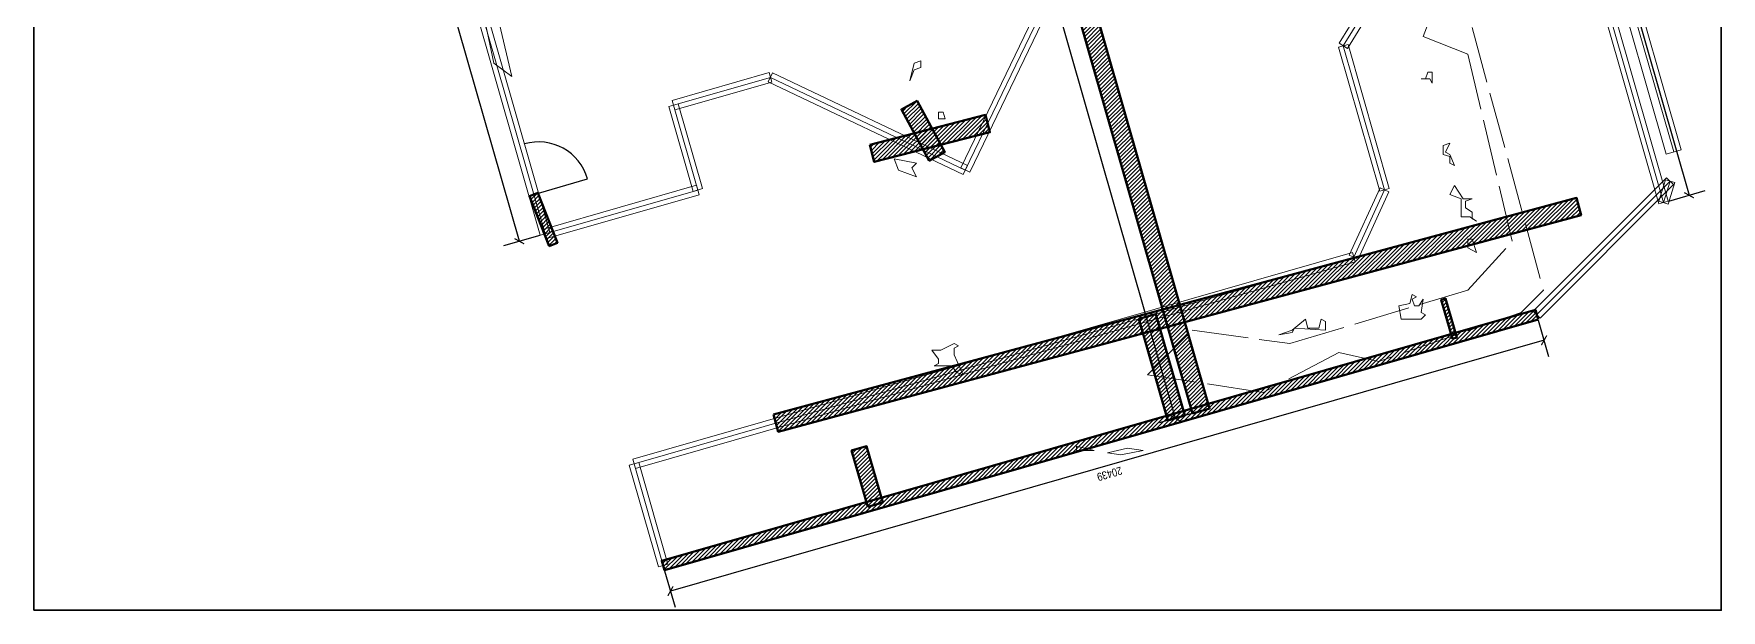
# Model space of a CAD drawing. Header units: metres. Extents: x 0 to 118, y -39 to 25.
# Drawn here: x 39.96 to 77.91, y -36.66 to -23.71 of the extents above; entities that cross this region are included whole.
import ezdxf

# ---------------------------------------------------------------- set-up
doc = ezdxf.new("R2010")
doc.units = ezdxf.units.M
doc.linetypes.add('DASHED', pattern=[1.524, 1.27, -0.254])
for name, color, linetype, lineweight in [('A-ANNO-DIMS', 3, 'Continuous', 18), ('A-ANNO-TTLB', 7, 'Continuous', 35), ('A-DOOR', 2, 'Continuous', 25), ('A-FLOR-LEVL', 6, 'Continuous', 18), ('A-FURN', 8, 'Continuous', 13), ('A-GLAZ', 4, 'Continuous', 13), ('A-WALL', 7, 'Continuous', 60), ('A-WALL-PATT', 8, 'Continuous', 13)]:
    doc.layers.add(name, color=color, linetype=linetype, lineweight=lineweight)
doc.styles.add('OpenSansCondensed-Light', font='OpenSansCondensed-Light.ttf')
doc.dimstyles.new('EZDXF', dxfattribs={"dimtxt": 0.25, "dimasz": 0.175, "dimexe": 0.375, "dimexo": 0.125, "dimgap": 0.1, "dimtad": 1, "dimlfac": 100, "dimzin": 12, "dimdsep": 46, "dimtxsty": 'OpenSansCondensed-Light', "dimblk": 'ARCHTICK', "dimcen": 2.5, "dimazin": 3, "dimtfac": 0.5, "dimtmove": 2, "dimatfit": 3})

# ---------------------------------------------------------------- blocks, each defined once
blk = doc.blocks.new('_ARCHTICK')
at = {"color": 0, "linetype": 'BYBLOCK', "const_width": 0.15}
blk.add_lwpolyline([(-0.5, -0.5), (0.5, 0.5)], dxfattribs=at)

msp = doc.modelspace()

# ---------------------------------------------------------------- hatches: boundary and pattern name
at = {"layer": 'A-WALL-PATT'}
h = msp.add_hatch(dxfattribs=at)
h.set_pattern_fill('ANSI31', scale=0.02)
h.paths.add_polyline_path([(66.0172, -32.2445), (57.0747, -1.0582), (57.4592, -0.948), (66.4017, -32.1343)])
h = msp.add_hatch(dxfattribs=at)
h.set_pattern_fill('ANSI31', scale=0.02)
h.paths.add_polyline_path([(60.0948, -26.5671), (59.4711, -25.4139), (59.8229, -25.2236), (60.4467, -26.3768)])
h = msp.add_hatch(dxfattribs=at)
h.set_pattern_fill('ANSI31', scale=0.02)
h.paths.add_polyline_path([(58.7624, -26.2067), (61.3624, -25.5386), (61.4619, -25.926), (58.8619, -26.5941)])
h = msp.add_hatch(dxfattribs=at)
h.set_pattern_fill('ANSI31', scale=0.02)
h.paths.add_polyline_path([(51.5473, -28.4832), (51.1098, -27.3603), (51.2961, -27.2877), (51.7336, -28.4106)])
h = msp.add_hatch(dxfattribs=at)
h.set_pattern_fill('ANSI31', scale=0.02)
h.paths.add_polyline_path([(56.5971, -32.2688), (74.6552, -27.4021), (74.7593, -27.7883), (56.7012, -32.655)])
h = msp.add_hatch(dxfattribs=at)
h.set_pattern_fill('ANSI31', scale=0.02)
h.paths.add_polyline_path([(73.7899, -30.1302), (54.1429, -35.7639), (54.0823, -35.5524), (73.7293, -29.9187)])
h = msp.add_hatch(dxfattribs=at)
h.set_pattern_fill('ANSI31', scale=0.02)
h.paths.add_polyline_path([(71.8664, -30.5673), (71.6147, -29.6894), (71.7108, -29.6618), (71.9625, -30.5397)])
h = msp.add_hatch(dxfattribs=at)
h.set_pattern_fill('ANSI31', scale=0.02)
h.paths.add_polyline_path([(65.4643, -32.4031), (64.8101, -30.1218), (65.1946, -30.0115), (65.8488, -32.2928)])
h = msp.add_hatch(dxfattribs=at)
h.set_pattern_fill('ANSI31', scale=0.02)
h.paths.add_polyline_path([(58.7141, -34.3387), (58.3521, -33.0762), (58.6886, -32.9797), (59.0506, -34.2422)])

# ---------------------------------------------------------------- linework, layer by layer
at = {"layer": 'A-ANNO-TTLB'}
msp.add_lwpolyline([(39.9582, -36.6639), (77.9101, -36.6639), (77.9101, 22.9708), (39.9582, 22.9708)], close=True, dxfattribs=at)
at = {"layer": 'A-DOOR'}
msp.add_line((51.3097, -27.2934), (52.4151, -26.9764), dxfattribs=at)
msp.add_arc((51.3097, -27.2934), 1.15, 16, 106, dxfattribs=at)
at = {"layer": 'A-FLOR-LEVL', "linetype": 'DASHED'}
for points in [[(48.709, -16.075), (50.709, -24.675), (50.309, -24.375), (49.009, -18.375)], [(72.309, -23.575), (73.909, -29.475), (73.409, -29.975), (70.209, -31.075), (69.309, -30.875), (67.609, -31.775), (65.009, -31.375), (66.009, -30.375), (68.209, -30.675), (72.209, -29.475), (73.209, -28.375), (72.209, -24.175), (71.209, -23.775), (71.809, -22.175)]]:
    msp.add_lwpolyline(points, dxfattribs=at)
at = {"layer": 'A-FURN'}
for points in [[(59.659, -24.775), (59.759, -24.375), (59.909, -24.325), (59.909, -24.475), (59.759, -24.525)], [(71.409, -24.575), (71.409, -24.825), (71.359, -24.725), (71.159, -24.725), (71.259, -24.725), (71.309, -24.575)], [(60.309, -25.625), (60.309, -25.475), (60.409, -25.475), (60.459, -25.625)], [(71.909, -26.675), (71.809, -26.625), (71.809, -26.475), (71.659, -26.425), (71.659, -26.225), (71.809, -26.175), (71.709, -26.375), (71.809, -26.425)], [(59.809, -26.925), (59.409, -26.775), (59.309, -26.525), (59.809, -26.625), (59.709, -26.725)], [(72.409, -27.925), (72.259, -27.825), (72.059, -27.825), (72.059, -27.425), (71.809, -27.325), (71.909, -27.125), (72.109, -27.425), (72.309, -27.425), (72.159, -27.475), (72.159, -27.625), (72.309, -27.725), (72.309, -27.875)], [(72.409, -28.625), (72.209, -28.525), (72.209, -28.325), (72.309, -28.325)], [(70.709, -30.125), (70.659, -29.825), (70.909, -29.775), (70.959, -29.575), (71.059, -29.625), (70.959, -29.675), (71.009, -29.825), (71.109, -29.825), (71.209, -29.675), (71.159, -29.975), (71.259, -30.025), (71.159, -30.125)], [(67.959, -30.475), (68.259, -30.375), (68.559, -30.125), (68.609, -30.325), (68.859, -30.325), (68.909, -30.125), (69.009, -30.175), (69.009, -30.375), (68.309, -30.325), (68.259, -30.425)], [(60.859, -31.375), (60.709, -31.325), (60.609, -31.175), (60.209, -31.175), (60.309, -31.125), (60.309, -31.025), (60.159, -30.825), (60.359, -30.825), (60.659, -30.675), (60.759, -30.725), (60.659, -30.775), (60.659, -30.925)], [(63.809, -33.075), (63.409, -33.075), (63.409, -32.975)], [(64.109, -33.125), (64.559, -33.025), (64.909, -33.075), (64.409, -33.175)]]:
    msp.add_lwpolyline(points, close=True, dxfattribs=at)
at = {"layer": 'A-GLAZ'}
for p, q in [((62.4407, 21.9043), (76.6093, -27.5074)), ((51.4568, -28.2094), (40.9639, 8.3836)), ((64.5684, -19.1911), (60.909, -26.775)), ((76.8419, -26.37), (75.574, -21.9482)), ((69.4104, -23.9853), (70.1091, -22.8499)), ((70.3376, -27.2188), (69.4104, -23.9853)), ((56.5256, -24.694), (54.3454, -25.3191)), ((60.909, -26.775), (56.5256, -24.694)), ((54.3454, -25.3191), (54.8918, -27.2245)), ((54.8918, -27.2245), (51.4568, -28.2094)), ((69.6442, -28.7356), (70.3376, -27.2188)), ((76.759, -27.025), (73.7596, -30.0244)), ((76.6093, -27.5074), (76.759, -27.025)), ((53.4585, -33.3768), (69.6442, -28.7356)), ((54.1126, -35.6581), (53.4585, -33.3768))]:
    msp.add_line(p, q, dxfattribs=at)
for points in [[(62.5465, 21.9346), (76.7151, -27.477), (76.5036, -27.5377), (62.335, 21.874)], [(51.3511, -28.2397), (40.8582, 8.3533), (41.0697, 8.414), (51.5626, -28.1791)], [(64.6675, -19.2389), (61.0081, -26.8228), (60.8099, -26.7272), (64.4693, -19.1433)], [(76.6737, -26.4182), (75.4057, -21.9964), (75.7422, -21.8999), (77.0101, -26.3217)], [(69.3167, -23.9277), (70.0154, -22.7922), (70.2028, -22.9075), (69.504, -24.043)], [(70.2318, -27.2492), (69.3046, -24.0156), (69.5161, -23.955), (70.4433, -27.1885)], [(56.5559, -24.7997), (54.3757, -25.4249), (54.3151, -25.2134), (56.4953, -24.5882)], [(60.8618, -26.8744), (56.4784, -24.7933), (56.5728, -24.5946), (60.9562, -26.6756)], [(54.4512, -25.2888), (54.9975, -27.1941), (54.786, -27.2548), (54.2397, -25.3495)], [(54.9221, -27.3302), (51.4871, -28.3152), (51.4265, -28.1037), (54.8614, -27.1187)], [(69.5441, -28.6899), (70.2375, -27.1731), (70.4376, -27.2646), (69.7442, -28.7813)], [(76.8368, -27.1028), (73.8374, -30.1022), (73.6818, -29.9467), (76.6812, -26.9472)], [(76.5043, -27.4748), (76.654, -26.9924), (76.8641, -27.0576), (76.7144, -27.54)], [(53.4281, -33.2711), (69.6138, -28.6299), (69.6745, -28.8414), (53.4888, -33.4825)], [(54.0069, -35.6884), (53.3527, -33.4071), (53.5642, -33.3465), (54.2183, -35.6278)]]:
    msp.add_lwpolyline(points, close=True, dxfattribs=at)
at = {"layer": 'A-WALL'}
for points in [[(66.0172, -32.2445), (57.0747, -1.0582), (57.4592, -0.948), (66.4017, -32.1343)], [(60.0948, -26.5671), (59.4711, -25.4139), (59.8229, -25.2236), (60.4467, -26.3768)], [(58.7624, -26.2067), (61.3624, -25.5386), (61.4619, -25.926), (58.8619, -26.5941)], [(51.5473, -28.4832), (51.1098, -27.3603), (51.2961, -27.2877), (51.7336, -28.4106)], [(56.5971, -32.2688), (74.6552, -27.4021), (74.7593, -27.7883), (56.7012, -32.655)], [(73.7899, -30.1302), (54.1429, -35.7639), (54.0823, -35.5524), (73.7293, -29.9187)], [(71.8664, -30.5673), (71.6147, -29.6894), (71.7108, -29.6618), (71.9625, -30.5397)], [(65.4643, -32.4031), (64.8101, -30.1218), (65.1946, -30.0115), (65.8488, -32.2928)], [(58.7141, -34.3387), (58.3521, -33.0762), (58.6886, -32.9797), (59.0506, -34.2422)]]:
    msp.add_lwpolyline(points, close=True, dxfattribs=at)

# ---------------------------------------------------------------- dimensions: what is measured, and where the dimension line sits
at = {"layer": 'A-ANNO-DIMS'}
for base, p1, p2, angle in [((63.0175, 22.0697), (62.4407, 21.9043), (76.6093, -27.5074), 286), ((50.8801, -28.3748), (51.4568, -28.2094), (40.9639, 8.3836), 106), ((65.6327, -32.3548), (66.2095, -32.1894), (57.267, -1.0031), 106), ((73.925, -30.6012), (73.7596, -30.0244), (54.1126, -35.6581), 196)]:
    msp.add_linear_dim(base=base, p1=p1, p2=p2, angle=angle, dimstyle='EZDXF', override={"dimtxt": 0.18, "dimdec": 0, "dimlfac": 1000}, dxfattribs=at).render()

doc.saveas('drawing.dxf')
